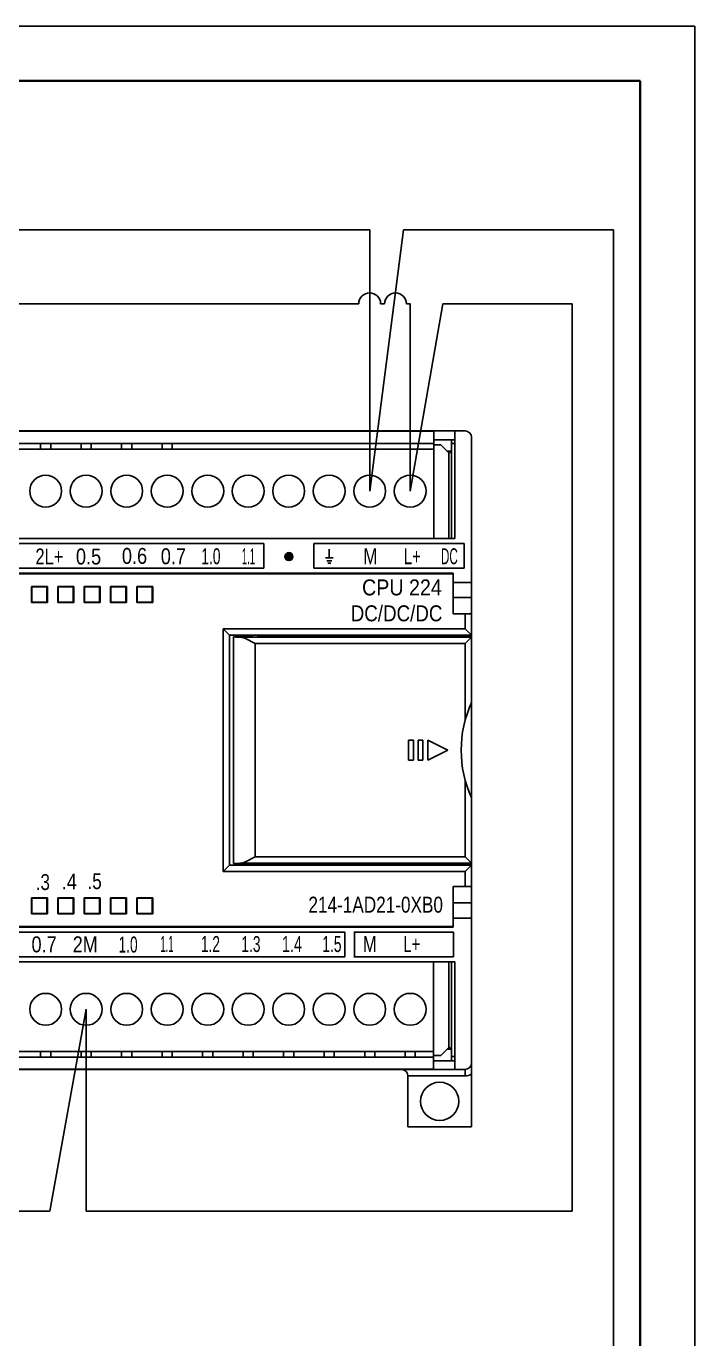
# Model space of a CAD drawing. Header units: millimetres. Extents: x 1815 to 2235, y 1515 to 1812.
# Drawn here: x 2173.6 to 2234.8, y 1692.1 to 1812.2 of the extents above; entities that cross this region are included whole.
import ezdxf
from ezdxf.enums import TextEntityAlignment as Align

# ---------------------------------------------------------------- set-up
doc = ezdxf.new("R2010")
doc.units = ezdxf.units.MM
doc.layers.add('AM_0', color=7, linetype='Continuous', lineweight=50)
doc.layers.add('粗实线层', color=7, linetype='Continuous', lineweight=35)
doc.styles.get("Standard").update_dxf_attribs({"font": 'arial.ttf'})

# ---------------------------------------------------------------- blocks, each defined once
blk = doc.blocks.new('GBA3')
at = {"layer": 'Defpoints'}
for p, q in [((0, 297), (420, 297)), ((420, 297), (420, 0))]:
    blk.add_line(p, q, dxfattribs=at)
at = {"layer": '粗实线层'}
for p, q in [((25, 292), (415, 292)), ((415, 292), (415, 5))]:
    blk.add_line(p, q, dxfattribs=at)

msp = doc.modelspace()

# ---------------------------------------------------------------- linework, layer by layer
for p, q in [((2148.79, 1793.55), (2205.04, 1793.55)), ((2205.04, 1793.55), (2205.04, 1769.66)), ((2205.04, 1769.66), (2208.13, 1793.55)), ((2208.13, 1793.55), (2227.35, 1793.55)), ((2227.35, 1793.55), (2227.35, 1632.64)), ((2208.53, 1711.5), (2214.37, 1711.5))]:
    msp.add_line(p, q)
at = {"color": 1}
for p, q in [((2152.39, 1786.79), (2204.04, 1786.79)), ((2206.04, 1786.79), (2206.4, 1786.79)), ((2206.04, 1786.79), (2206.4, 1786.79)), ((2208.4, 1786.79), (2208.75, 1786.79)), ((2208.4, 1786.79), (2208.75, 1786.79)), ((2208.75, 1786.79), (2208.75, 1769.66)), ((2208.75, 1769.66), (2211.73, 1786.79)), ((2211.73, 1786.79), (2223.59, 1786.79)), ((2223.59, 1786.79), (2223.59, 1703.79)), ((2179.08, 1722.26), (2175.76, 1703.79)), ((2179.08, 1703.79), (2179.08, 1722.26)), ((2175.76, 1703.79), (2145.7, 1703.79)), ((2223.59, 1703.79), (2179.08, 1703.79))]:
    msp.add_line(p, q, dxfattribs=at)
at = {"color": 7}
for p, q in [((2112.9, 1775.16), (2213.78, 1775.16)), ((2210.9, 1775.15), (2143.57, 1775.15)), ((2210.9, 1765.31), (2210.9, 1775.15)), ((2212.84, 1775.16), (2212.84, 1765.31)), ((2214.37, 1711.5), (2214.37, 1774.58)), ((2210.9, 1774.03), (2143.57, 1774.03)), ((2143.57, 1773.51), (2210.9, 1773.51)), ((2174.91, 1774.03), (2174.91, 1773.51)), ((2175.83, 1774.03), (2175.83, 1773.51)), ((2178.62, 1774.03), (2178.62, 1773.51)), ((2179.54, 1774.03), (2179.54, 1773.51)), ((2182.32, 1774.03), (2182.32, 1773.51)), ((2183.25, 1774.03), (2183.25, 1773.51)), ((2186.03, 1774.03), (2186.03, 1773.51)), ((2186.96, 1774.03), (2186.96, 1773.51)), ((2210.9, 1774.36), (2212.84, 1774.36)), ((2211.56, 1773.89), (2210.9, 1773.89)), ((2211.56, 1773.89), (2212.29, 1773.16)), ((2212.52, 1773.32), (2212.12, 1773.32)), ((2212.52, 1773.32), (2212.29, 1773.08)), ((2212.52, 1774.36), (2212.52, 1773.32)), ((2212.54, 1765.31), (2212.54, 1774.36)), ((2212.54, 1774), (2212.84, 1774)), ((2212.29, 1765.31), (2212.29, 1773.16)), ((2212.84, 1765.31), (2141.65, 1765.31)), ((2195.35, 1764.87), (2141.8, 1764.87)), ((2195.35, 1764.87), (2195.35, 1762.61)), ((2199.91, 1764.87), (2199.91, 1762.61)), ((2213.68, 1764.87), (2199.91, 1764.87)), ((2213.68, 1764.87), (2213.68, 1762.61)), ((2197.28, 1763.74), (2198, 1763.74)), ((2197.28, 1763.66), (2198.01, 1763.66)), ((2197.31, 1763.82), (2197.97, 1763.82)), ((2197.33, 1763.85), (2197.33, 1763.48)), ((2197.35, 1763.89), (2197.93, 1763.89)), ((2197.42, 1763.95), (2197.42, 1763.38)), ((2197.45, 1763.98), (2197.83, 1763.98)), ((2197.5, 1764.01), (2197.5, 1763.33)), ((2197.58, 1764.03), (2197.58, 1763.31)), ((2197.63, 1764.03), (2197.63, 1763.3)), ((2197.71, 1764.02), (2197.71, 1763.31)), ((2197.8, 1763.99), (2197.8, 1763.34)), ((2197.88, 1763.95), (2197.88, 1763.39)), ((2197.95, 1763.86), (2197.95, 1763.47)), ((2201.34, 1764.34), (2201.34, 1763.56)), ((2141.8, 1762.61), (2195.35, 1762.61)), ((2197.29, 1763.57), (2197.99, 1763.57)), ((2197.34, 1763.46), (2197.94, 1763.46)), ((2197.41, 1763.38), (2197.87, 1763.38)), ((2213.68, 1762.61), (2199.91, 1762.61)), ((2201, 1763.56), (2201.69, 1763.56)), ((2201.1, 1763.29), (2201.57, 1763.29)), ((2201.22, 1763.08), (2201.49, 1763.08)), ((2212.69, 1762.16), (2141.8, 1762.16)), ((2212.69, 1762.1), (2141.8, 1762.1)), ((2212.33, 1762.11), (2212.4, 1762.12)), ((2212.33, 1762.11), (2212.33, 1762.11)), ((2212.4, 1762.11), (2212.33, 1762.11)), ((2212.33, 1762.11), (2212.33, 1762.11)), ((2212.4, 1762.12), (2212.51, 1762.12)), ((2212.51, 1762.11), (2212.4, 1762.11)), ((2212.51, 1762.12), (2212.65, 1762.12)), ((2212.65, 1762.11), (2212.51, 1762.11)), ((2212.65, 1762.1), (2212.65, 1762.12)), ((2212.69, 1762.12), (2212.65, 1762.12)), ((2212.69, 1762.11), (2212.65, 1762.11)), ((2212.69, 1762.16), (2212.69, 1762.12)), ((2212.69, 1762.1), (2212.69, 1758.44)), ((2212.69, 1761.31), (2214.37, 1761.31)), ((2174.07, 1759.47), (2174.07, 1760.93)), ((2174.1, 1760.89), (2174.07, 1760.93)), ((2174.07, 1760.93), (2175.53, 1760.93)), ((2174.08, 1760.56), (2174.08, 1759.83)), ((2174.1, 1759.5), (2174.1, 1760.89)), ((2174.1, 1760.89), (2175.49, 1760.89)), ((2175.49, 1760.89), (2175.53, 1760.93)), ((2175.49, 1760.89), (2175.49, 1759.5)), ((2175.51, 1760.56), (2175.51, 1759.83)), ((2175.53, 1760.93), (2175.53, 1759.47)), ((2176.48, 1759.47), (2176.48, 1760.93)), ((2176.51, 1760.89), (2176.48, 1760.93)), ((2176.48, 1760.93), (2177.94, 1760.93)), ((2176.49, 1760.56), (2176.49, 1759.83)), ((2176.51, 1759.5), (2176.51, 1760.89)), ((2176.51, 1760.89), (2177.9, 1760.89)), ((2177.9, 1760.89), (2177.94, 1760.93)), ((2177.9, 1760.89), (2177.9, 1759.5)), ((2177.92, 1760.56), (2177.92, 1759.83)), ((2177.94, 1760.93), (2177.94, 1759.47)), ((2178.89, 1759.47), (2178.89, 1760.93)), ((2178.92, 1760.89), (2178.89, 1760.93)), ((2178.89, 1760.93), (2180.35, 1760.93)), ((2178.9, 1760.56), (2178.9, 1759.83)), ((2178.92, 1759.5), (2178.92, 1760.89)), ((2178.92, 1760.89), (2180.31, 1760.89)), ((2180.31, 1760.89), (2180.35, 1760.93)), ((2180.31, 1760.89), (2180.31, 1759.5)), ((2180.33, 1760.56), (2180.33, 1759.83)), ((2180.35, 1760.93), (2180.35, 1759.47)), ((2181.3, 1759.47), (2181.3, 1760.93)), ((2181.33, 1760.89), (2181.3, 1760.93)), ((2181.3, 1760.93), (2182.76, 1760.93)), ((2181.31, 1760.56), (2181.31, 1759.83)), ((2181.33, 1759.5), (2181.33, 1760.89)), ((2181.33, 1760.89), (2182.72, 1760.89)), ((2182.72, 1760.89), (2182.76, 1760.93)), ((2182.72, 1760.89), (2182.72, 1759.5)), ((2182.74, 1760.56), (2182.74, 1759.83)), ((2182.76, 1760.93), (2182.76, 1759.47)), ((2183.71, 1759.47), (2183.71, 1760.93)), ((2183.74, 1760.89), (2183.71, 1760.93)), ((2183.71, 1760.93), (2185.17, 1760.93)), ((2183.72, 1760.56), (2183.72, 1759.83)), ((2183.74, 1759.5), (2183.74, 1760.89)), ((2183.74, 1760.89), (2185.13, 1760.89)), ((2185.13, 1760.89), (2185.17, 1760.93)), ((2185.13, 1760.89), (2185.13, 1759.5)), ((2185.17, 1760.93), (2185.17, 1759.47)), ((2174.1, 1759.5), (2174.07, 1759.47)), ((2175.53, 1759.47), (2174.07, 1759.47)), ((2175.49, 1759.5), (2174.1, 1759.5)), ((2175.49, 1759.5), (2175.53, 1759.47)), ((2176.51, 1759.5), (2176.48, 1759.47)), ((2177.94, 1759.47), (2176.48, 1759.47)), ((2177.9, 1759.5), (2176.51, 1759.5)), ((2177.9, 1759.5), (2177.94, 1759.47)), ((2178.92, 1759.5), (2178.89, 1759.47)), ((2180.35, 1759.47), (2178.89, 1759.47)), ((2180.31, 1759.5), (2178.92, 1759.5)), ((2180.31, 1759.5), (2180.35, 1759.47)), ((2181.33, 1759.5), (2181.3, 1759.47)), ((2182.76, 1759.47), (2181.3, 1759.47)), ((2182.72, 1759.5), (2181.33, 1759.5)), ((2182.72, 1759.5), (2182.76, 1759.47)), ((2183.74, 1759.5), (2183.71, 1759.47)), ((2185.17, 1759.47), (2183.71, 1759.47)), ((2185.13, 1759.5), (2183.74, 1759.5)), ((2185.13, 1759.5), (2185.17, 1759.47)), ((2212.69, 1759.93), (2214.37, 1759.93)), ((2212.69, 1758.44), (2214.37, 1758.44)), ((2213.78, 1757.06), (2213.78, 1758.44)), ((2191.63, 1734.86), (2191.63, 1757.06)), ((2191.63, 1757.06), (2192.21, 1756.47)), ((2191.63, 1757.06), (2213.78, 1757.06)), ((2192.21, 1735.45), (2192.21, 1756.47)), ((2192.21, 1756.47), (2214.37, 1756.47)), ((2193.74, 1756.47), (2193.74, 1756.33)), ((2193.82, 1756.33), (2193.82, 1756.47)), ((2195.28, 1756.33), (2195.28, 1756.47)), ((2195.35, 1756.47), (2195.35, 1756.33)), ((2209.55, 1756.47), (2209.55, 1756.33)), ((2210.65, 1756.47), (2210.65, 1756.33)), ((2213.78, 1757.06), (2214.37, 1756.47)), ((2192.58, 1756.33), (2192.58, 1735.59)), ((2192.6, 1756.32), (2192.58, 1756.33)), ((2192.58, 1756.33), (2193.82, 1756.33)), ((2192.67, 1756.32), (2192.6, 1756.32)), ((2192.79, 1756.31), (2192.67, 1756.32)), ((2192.95, 1756.31), (2192.79, 1756.31)), ((2193.16, 1756.3), (2192.95, 1756.31)), ((2193.31, 1756.28), (2193.16, 1756.3)), ((2214.37, 1756.3), (2193.16, 1756.3)), ((2193.5, 1756.23), (2193.31, 1756.28)), ((2193.72, 1756.14), (2193.5, 1756.23)), ((2193.96, 1756.03), (2193.72, 1756.14)), ((2193.82, 1756.33), (2193.84, 1756.32)), ((2193.84, 1756.32), (2193.91, 1756.32)), ((2193.91, 1756.32), (2194.03, 1756.32)), ((2194.24, 1755.88), (2193.96, 1756.03)), ((2194.03, 1756.32), (2194.18, 1756.32)), ((2194.18, 1756.32), (2194.36, 1756.32)), ((2194.55, 1755.72), (2194.24, 1755.88)), ((2194.36, 1756.32), (2194.55, 1756.31)), ((2194.55, 1756.31), (2194.74, 1756.32)), ((2194.55, 1755.72), (2194.55, 1736.2)), ((2213.78, 1755.72), (2194.55, 1755.72)), ((2194.74, 1756.32), (2194.91, 1756.32)), ((2194.91, 1756.32), (2195.06, 1756.32)), ((2195.06, 1756.32), (2195.18, 1756.32)), ((2195.18, 1756.32), (2195.25, 1756.32)), ((2195.25, 1756.32), (2195.28, 1756.33)), ((2195.28, 1756.33), (2209.55, 1756.33)), ((2209.57, 1756.32), (2209.55, 1756.33)), ((2209.64, 1756.32), (2209.57, 1756.32)), ((2209.74, 1756.32), (2209.64, 1756.32)), ((2209.87, 1756.32), (2209.74, 1756.32)), ((2210.02, 1756.32), (2209.87, 1756.32)), ((2210.18, 1756.32), (2210.02, 1756.32)), ((2210.33, 1756.32), (2210.18, 1756.32)), ((2210.46, 1756.32), (2210.33, 1756.32)), ((2210.56, 1756.32), (2210.46, 1756.32)), ((2210.62, 1756.32), (2210.56, 1756.32)), ((2210.65, 1756.33), (2210.62, 1756.32)), ((2210.65, 1756.33), (2214.37, 1756.33)), ((2214.37, 1756.3), (2213.78, 1755.72)), ((2213.78, 1748.72), (2213.78, 1755.72)), ((2214.37, 1756.3), (2214.37, 1756.3)), ((2214.37, 1750.51), (2214.37, 1750.45)), ((2214.37, 1750.45), (2214.37, 1750.39)), ((2214.37, 1750.39), (2214.36, 1750.33)), ((2208.6, 1746.87), (2208.6, 1745.05)), ((2209.04, 1746.87), (2208.6, 1746.87)), ((2209.04, 1745.05), (2209.04, 1746.87)), ((2209.48, 1746.87), (2209.48, 1745.05)), ((2209.92, 1746.87), (2209.48, 1746.87)), ((2209.92, 1745.05), (2209.92, 1746.87)), ((2210.35, 1746.87), (2210.35, 1745.05)), ((2212.18, 1745.96), (2210.35, 1746.87)), ((2210.35, 1745.05), (2212.18, 1745.96)), ((2208.6, 1745.05), (2209.04, 1745.05)), ((2209.48, 1745.05), (2209.92, 1745.05)), ((2213.78, 1736.2), (2213.78, 1743.2)), ((2214.36, 1741.59), (2214.37, 1741.53)), ((2214.37, 1741.53), (2214.37, 1741.47)), ((2214.37, 1741.47), (2214.37, 1741.41)), ((2193.96, 1735.89), (2194.24, 1736.04)), ((2194.24, 1736.04), (2194.55, 1736.2)), ((2194.55, 1736.2), (2213.78, 1736.2)), ((2213.78, 1736.2), (2214.37, 1735.62)), ((2191.63, 1734.86), (2192.21, 1735.45)), ((2213.78, 1734.86), (2191.63, 1734.86)), ((2214.37, 1735.45), (2192.21, 1735.45)), ((2192.6, 1735.6), (2192.58, 1735.59)), ((2192.58, 1735.59), (2193.82, 1735.59)), ((2192.67, 1735.6), (2192.6, 1735.6)), ((2192.79, 1735.61), (2192.67, 1735.6)), ((2192.95, 1735.61), (2192.79, 1735.61)), ((2193.16, 1735.62), (2192.95, 1735.61)), ((2193.16, 1735.62), (2193.31, 1735.64)), ((2193.16, 1735.62), (2214.37, 1735.62)), ((2193.31, 1735.64), (2193.5, 1735.69)), ((2193.5, 1735.69), (2193.72, 1735.78)), ((2193.72, 1735.78), (2193.96, 1735.89)), ((2193.74, 1735.45), (2193.74, 1735.59)), ((2193.82, 1735.59), (2193.84, 1735.6)), ((2193.82, 1735.45), (2193.82, 1735.59)), ((2193.84, 1735.6), (2193.91, 1735.6)), ((2193.91, 1735.6), (2194.03, 1735.6)), ((2194.03, 1735.6), (2194.18, 1735.6)), ((2194.18, 1735.6), (2194.36, 1735.61)), ((2194.36, 1735.61), (2194.55, 1735.61)), ((2194.55, 1735.61), (2194.74, 1735.61)), ((2194.74, 1735.61), (2194.91, 1735.6)), ((2194.91, 1735.6), (2195.06, 1735.6)), ((2195.06, 1735.6), (2195.18, 1735.6)), ((2195.18, 1735.6), (2195.25, 1735.6)), ((2195.25, 1735.6), (2195.28, 1735.59)), ((2195.28, 1735.45), (2195.28, 1735.59)), ((2195.28, 1735.59), (2209.55, 1735.59)), ((2195.35, 1735.45), (2195.35, 1735.59)), ((2209.57, 1735.6), (2209.55, 1735.59)), ((2209.55, 1735.45), (2209.55, 1735.59)), ((2209.64, 1735.6), (2209.57, 1735.6)), ((2209.74, 1735.6), (2209.64, 1735.6)), ((2209.87, 1735.6), (2209.74, 1735.6)), ((2210.02, 1735.6), (2209.87, 1735.6)), ((2210.18, 1735.6), (2210.02, 1735.6)), ((2210.33, 1735.6), (2210.18, 1735.6)), ((2210.46, 1735.6), (2210.33, 1735.6)), ((2210.56, 1735.6), (2210.46, 1735.6)), ((2210.62, 1735.6), (2210.56, 1735.6)), ((2210.65, 1735.59), (2210.62, 1735.6)), ((2210.65, 1735.45), (2210.65, 1735.59)), ((2210.65, 1735.59), (2214.37, 1735.59)), ((2213.78, 1734.86), (2214.37, 1735.45)), ((2213.78, 1733.48), (2213.78, 1734.86)), ((2214.37, 1735.62), (2214.37, 1735.62)), ((2174.07, 1732.45), (2174.07, 1730.99)), ((2174.1, 1732.42), (2174.07, 1732.45)), ((2175.53, 1732.45), (2174.07, 1732.45)), ((2175.49, 1732.42), (2175.53, 1732.45)), ((2175.53, 1730.99), (2175.53, 1732.45)), ((2176.48, 1732.45), (2176.48, 1730.99)), ((2176.51, 1732.42), (2176.48, 1732.45)), ((2177.94, 1732.45), (2176.48, 1732.45)), ((2177.9, 1732.42), (2177.94, 1732.45)), ((2177.94, 1730.99), (2177.94, 1732.45)), ((2178.89, 1732.45), (2178.89, 1730.99)), ((2178.92, 1732.42), (2178.89, 1732.45)), ((2180.35, 1732.45), (2178.89, 1732.45)), ((2180.31, 1732.42), (2180.35, 1732.45)), ((2180.35, 1730.99), (2180.35, 1732.45)), ((2181.3, 1732.45), (2181.3, 1730.99)), ((2181.33, 1732.42), (2181.3, 1732.45)), ((2182.76, 1732.45), (2181.3, 1732.45)), ((2182.72, 1732.42), (2182.76, 1732.45)), ((2182.76, 1730.99), (2182.76, 1732.45)), ((2183.71, 1732.45), (2183.71, 1730.99)), ((2183.74, 1732.42), (2183.71, 1732.45)), ((2185.17, 1732.45), (2183.71, 1732.45)), ((2185.13, 1732.42), (2185.17, 1732.45)), ((2185.17, 1730.99), (2185.17, 1732.45)), ((2212.69, 1729.83), (2212.69, 1733.48)), ((2214.37, 1733.48), (2212.69, 1733.48)), ((2174.08, 1732.09), (2174.08, 1731.36)), ((2174.1, 1731.03), (2174.1, 1732.42)), ((2174.1, 1732.42), (2175.49, 1732.42)), ((2175.49, 1732.42), (2175.49, 1731.03)), ((2175.51, 1732.09), (2175.51, 1731.36)), ((2176.49, 1732.09), (2176.49, 1731.36)), ((2176.51, 1731.03), (2176.51, 1732.42)), ((2176.51, 1732.42), (2177.9, 1732.42)), ((2177.9, 1732.42), (2177.9, 1731.03)), ((2177.92, 1732.09), (2177.92, 1731.36)), ((2178.9, 1732.09), (2178.9, 1731.36)), ((2178.92, 1731.03), (2178.92, 1732.42)), ((2178.92, 1732.42), (2180.31, 1732.42)), ((2180.31, 1732.42), (2180.31, 1731.03)), ((2180.33, 1732.09), (2180.33, 1731.36)), ((2181.31, 1732.09), (2181.31, 1731.36)), ((2181.33, 1731.03), (2181.33, 1732.42)), ((2181.33, 1732.42), (2182.72, 1732.42)), ((2182.72, 1732.42), (2182.72, 1731.03)), ((2182.74, 1732.09), (2182.74, 1731.36)), ((2183.72, 1732.09), (2183.72, 1731.36)), ((2183.74, 1731.03), (2183.74, 1732.42)), ((2183.74, 1732.42), (2185.13, 1732.42)), ((2185.13, 1732.42), (2185.13, 1731.03)), ((2214.37, 1731.99), (2212.69, 1731.99)), ((2174.1, 1731.03), (2174.07, 1730.99)), ((2174.07, 1730.99), (2175.53, 1730.99)), ((2175.49, 1731.03), (2174.1, 1731.03)), ((2175.49, 1731.03), (2175.53, 1730.99)), ((2176.51, 1731.03), (2176.48, 1730.99)), ((2176.48, 1730.99), (2177.94, 1730.99)), ((2177.9, 1731.03), (2176.51, 1731.03)), ((2177.9, 1731.03), (2177.94, 1730.99)), ((2178.92, 1731.03), (2178.89, 1730.99)), ((2178.89, 1730.99), (2180.35, 1730.99)), ((2180.31, 1731.03), (2178.92, 1731.03)), ((2180.31, 1731.03), (2180.35, 1730.99)), ((2181.33, 1731.03), (2181.3, 1730.99)), ((2181.3, 1730.99), (2182.76, 1730.99)), ((2182.72, 1731.03), (2181.33, 1731.03)), ((2182.72, 1731.03), (2182.76, 1730.99)), ((2183.74, 1731.03), (2183.71, 1730.99)), ((2183.71, 1730.99), (2185.17, 1730.99)), ((2185.13, 1731.03), (2183.74, 1731.03)), ((2185.13, 1731.03), (2185.17, 1730.99)), ((2214.37, 1730.61), (2212.69, 1730.61)), ((2212.69, 1729.83), (2141.8, 1729.83)), ((2212.69, 1729.76), (2141.8, 1729.76)), ((2202.76, 1729.32), (2141.8, 1729.32)), ((2202.76, 1729.32), (2202.76, 1727.05)), ((2212.72, 1729.32), (2203.6, 1729.32)), ((2203.64, 1729.32), (2203.64, 1727.05)), ((2212.33, 1729.81), (2212.33, 1729.81)), ((2212.4, 1729.8), (2212.33, 1729.81)), ((2212.33, 1729.81), (2212.4, 1729.81)), ((2212.33, 1729.81), (2212.33, 1729.81)), ((2212.4, 1729.81), (2212.51, 1729.81)), ((2212.51, 1729.8), (2212.4, 1729.8)), ((2212.51, 1729.81), (2212.65, 1729.81)), ((2212.65, 1729.8), (2212.51, 1729.8)), ((2212.69, 1729.81), (2212.65, 1729.81)), ((2212.69, 1729.8), (2212.65, 1729.8)), ((2212.69, 1729.76), (2212.69, 1729.8)), ((2212.72, 1729.32), (2212.72, 1727.05)), ((2141.65, 1726.61), (2212.84, 1726.61)), ((2141.8, 1727.05), (2202.76, 1727.05)), ((2203.6, 1727.05), (2212.72, 1727.05)), ((2210.88, 1716.77), (2210.88, 1726.61)), ((2212.29, 1718.76), (2212.29, 1726.61)), ((2212.54, 1726.61), (2212.54, 1717.56)), ((2212.84, 1716.76), (2212.84, 1726.61)), ((2210.88, 1718.41), (2143.55, 1718.41)), ((2174.91, 1717.89), (2174.91, 1718.41)), ((2175.83, 1717.89), (2175.83, 1718.41)), ((2178.62, 1717.89), (2178.62, 1718.41)), ((2179.54, 1717.89), (2179.54, 1718.41)), ((2182.32, 1717.89), (2182.32, 1718.41)), ((2183.25, 1717.89), (2183.25, 1718.41)), ((2186.03, 1717.89), (2186.03, 1718.41)), ((2186.96, 1717.89), (2186.96, 1718.41)), ((2189.74, 1717.89), (2189.74, 1718.41)), ((2190.67, 1717.89), (2190.67, 1718.41)), ((2193.45, 1717.89), (2193.45, 1718.41)), ((2194.38, 1717.89), (2194.38, 1718.41)), ((2197.16, 1717.89), (2197.16, 1718.41)), ((2198.09, 1717.89), (2198.09, 1718.41)), ((2200.87, 1717.89), (2200.87, 1718.41)), ((2201.8, 1717.89), (2201.8, 1718.41)), ((2204.58, 1717.89), (2204.58, 1718.41)), ((2205.5, 1717.89), (2205.5, 1718.41)), ((2208.29, 1717.89), (2208.29, 1718.41)), ((2209.21, 1717.89), (2209.21, 1718.41)), ((2210.88, 1718.03), (2211.56, 1718.03)), ((2212.29, 1718.76), (2211.56, 1718.03)), ((2212.52, 1718.6), (2212.12, 1718.6)), ((2212.52, 1718.6), (2212.29, 1718.84)), ((2212.52, 1717.56), (2212.52, 1718.6)), ((2143.55, 1717.89), (2210.88, 1717.89)), ((2210.88, 1717.56), (2212.84, 1717.56)), ((2212.54, 1717.93), (2212.84, 1717.93)), ((2112.9, 1716.76), (2213.78, 1716.76)), ((2143.55, 1716.77), (2210.88, 1716.77)), ((2208.53, 1716.17), (2208.53, 1711.5)), ((2213.78, 1716.17), (2208.53, 1716.17)), ((2213.78, 1716.76), (2213.78, 1716.17))]:
    msp.add_line(p, q, dxfattribs=at)
for centre, radius in [((2175.37, 1769.66), 1.46), ((2179.08, 1769.66), 1.46), ((2182.79, 1769.66), 1.46), ((2186.5, 1769.66), 1.46), ((2190.21, 1769.66), 1.46), ((2193.91, 1769.66), 1.46), ((2197.62, 1769.66), 1.46), ((2201.33, 1769.66), 1.46), ((2205.04, 1769.66), 1.46), ((2208.75, 1769.66), 1.46), ((2197.64, 1763.67), 0.365), ((2175.37, 1722.26), 1.46), ((2179.08, 1722.26), 1.46), ((2182.79, 1722.26), 1.46), ((2186.5, 1722.26), 1.46), ((2190.21, 1722.26), 1.46), ((2193.91, 1722.26), 1.46), ((2197.62, 1722.26), 1.46), ((2201.33, 1722.26), 1.46), ((2205.04, 1722.26), 1.46), ((2208.75, 1722.26), 1.46), ((2211.45, 1713.84), 1.75)]:
    msp.add_circle(centre, radius, dxfattribs=at)
at = {"color": 1}
for centre, start in [((2205.04, 1786.79), 0), ((2207.4, 1786.79), 360)]:
    msp.add_arc(centre, 1, start, 180, dxfattribs=at)
at = {"color": 7}
for centre, radius, start, end in [((2213.78, 1774.58), 0.584, 0, 90), ((2210.1, 1755.96), 0.659, 128.3795, 146.145), ((2210.1, 1755.96), 0.659, 33.855, 51.6205), ((2224, 1745.96), 10.58, 155.6097, 204.3903), ((2210.1, 1735.96), 0.659, 213.855, 227.1349), ((2210.1, 1735.96), 0.659, 312.8651, 326.145), ((2213.78, 1717.34), 0.584, 270, 0), ((2207.94, 1716.17), 0.584, 0, 77.4383), ((2213.78, 1717.34), 1.17, 270, 300)]:
    msp.add_arc(centre, radius, start, end, dxfattribs=at)

# ---------------------------------------------------------------- block references
at = {"layer": 'AM_0', "lineweight": 0}
msp.add_blockref('GBA3', (1814.81, 1515.18), dxfattribs=at)

# ---------------------------------------------------------------- texts
at = {"color": 7, "linetype": 'ByBlock'}
for s, height, width, p, p2 in [('2L+', 1.46, 0.738486, (2174.43, 1762.95), (2176.99, 1762.95)), ('0.5', 1.46, 0.812621, (2178.14, 1762.95), (2180.45, 1762.95)), ('0.6', 1.46, 0.812621, (2182.35, 1763), (2184.66, 1763)), ('0.7', 1.46, 0.812621, (2185.91, 1762.97), (2188.22, 1762.97)), ('1.0', 1.46, 0.619523, (2189.62, 1762.97), (2191.38, 1762.97)), ('1.1', 1.46, 0.426425, (2193.33, 1762.97), (2194.54, 1762.97)), ('M', 1.46, 0.751905, (2204.46, 1762.97), (2205.74, 1762.97)), ('L+', 1.46, 0.667077, (2208.17, 1762.97), (2209.72, 1762.97)), ('DC', 1.46, 0.52658, (2211.56, 1762.97), (2213.11, 1762.97)), ('CPU 224', 1.46, 0.88207, (2204.34, 1760.12), (2211.64, 1760.12)), ('DC/DC/DC', 1.46, 0.84194, (2203.3, 1757.75), (2211.7, 1757.75)), ('.3', 1.46, 0.764436, (2174.46, 1733.17), (2175.76, 1733.17)), ('.4', 1.46, 0.81808, (2176.84, 1733.22), (2178.23, 1733.22)), ('.5', 1.46, 0.764436, (2179.2, 1733.25), (2180.5, 1733.25)), ('214-1AD21-0XB0', 1.4602, 0.770534, (2199.43, 1731.1), (2211.75, 1731.1)), ('0.7', 1.46, 0.812621, (2174.07, 1727.47), (2176.38, 1727.47)), ('2M', 1.46, 0.805141, (2177.85, 1727.47), (2180.13, 1727.47)), ('1.0', 1.46, 0.619523, (2182.04, 1727.45), (2183.79, 1727.45)), ('1.1', 1.46, 0.426425, (2185.87, 1727.5), (2187.08, 1727.5)), ('1.2', 1.46, 0.619523, (2189.58, 1727.5), (2191.33, 1727.5)), ('1.3', 1.46, 0.619523, (2193.29, 1727.5), (2195.04, 1727.5)), ('1.4', 1.46, 0.651706, (2197, 1727.5), (2198.84, 1727.5)), ('1.5', 1.46, 0.619523, (2200.7, 1727.5), (2202.46, 1727.5)), ('M', 1.46, 0.751905, (2204.41, 1727.5), (2205.69, 1727.5)), ('L+', 1.46, 0.667077, (2208.12, 1727.5), (2209.67, 1727.5))]:
    msp.add_text(s, height=height, dxfattribs=dict(at, width=width)).set_placement(p, p2, align=Align.FIT)

doc.saveas('drawing.dxf')
